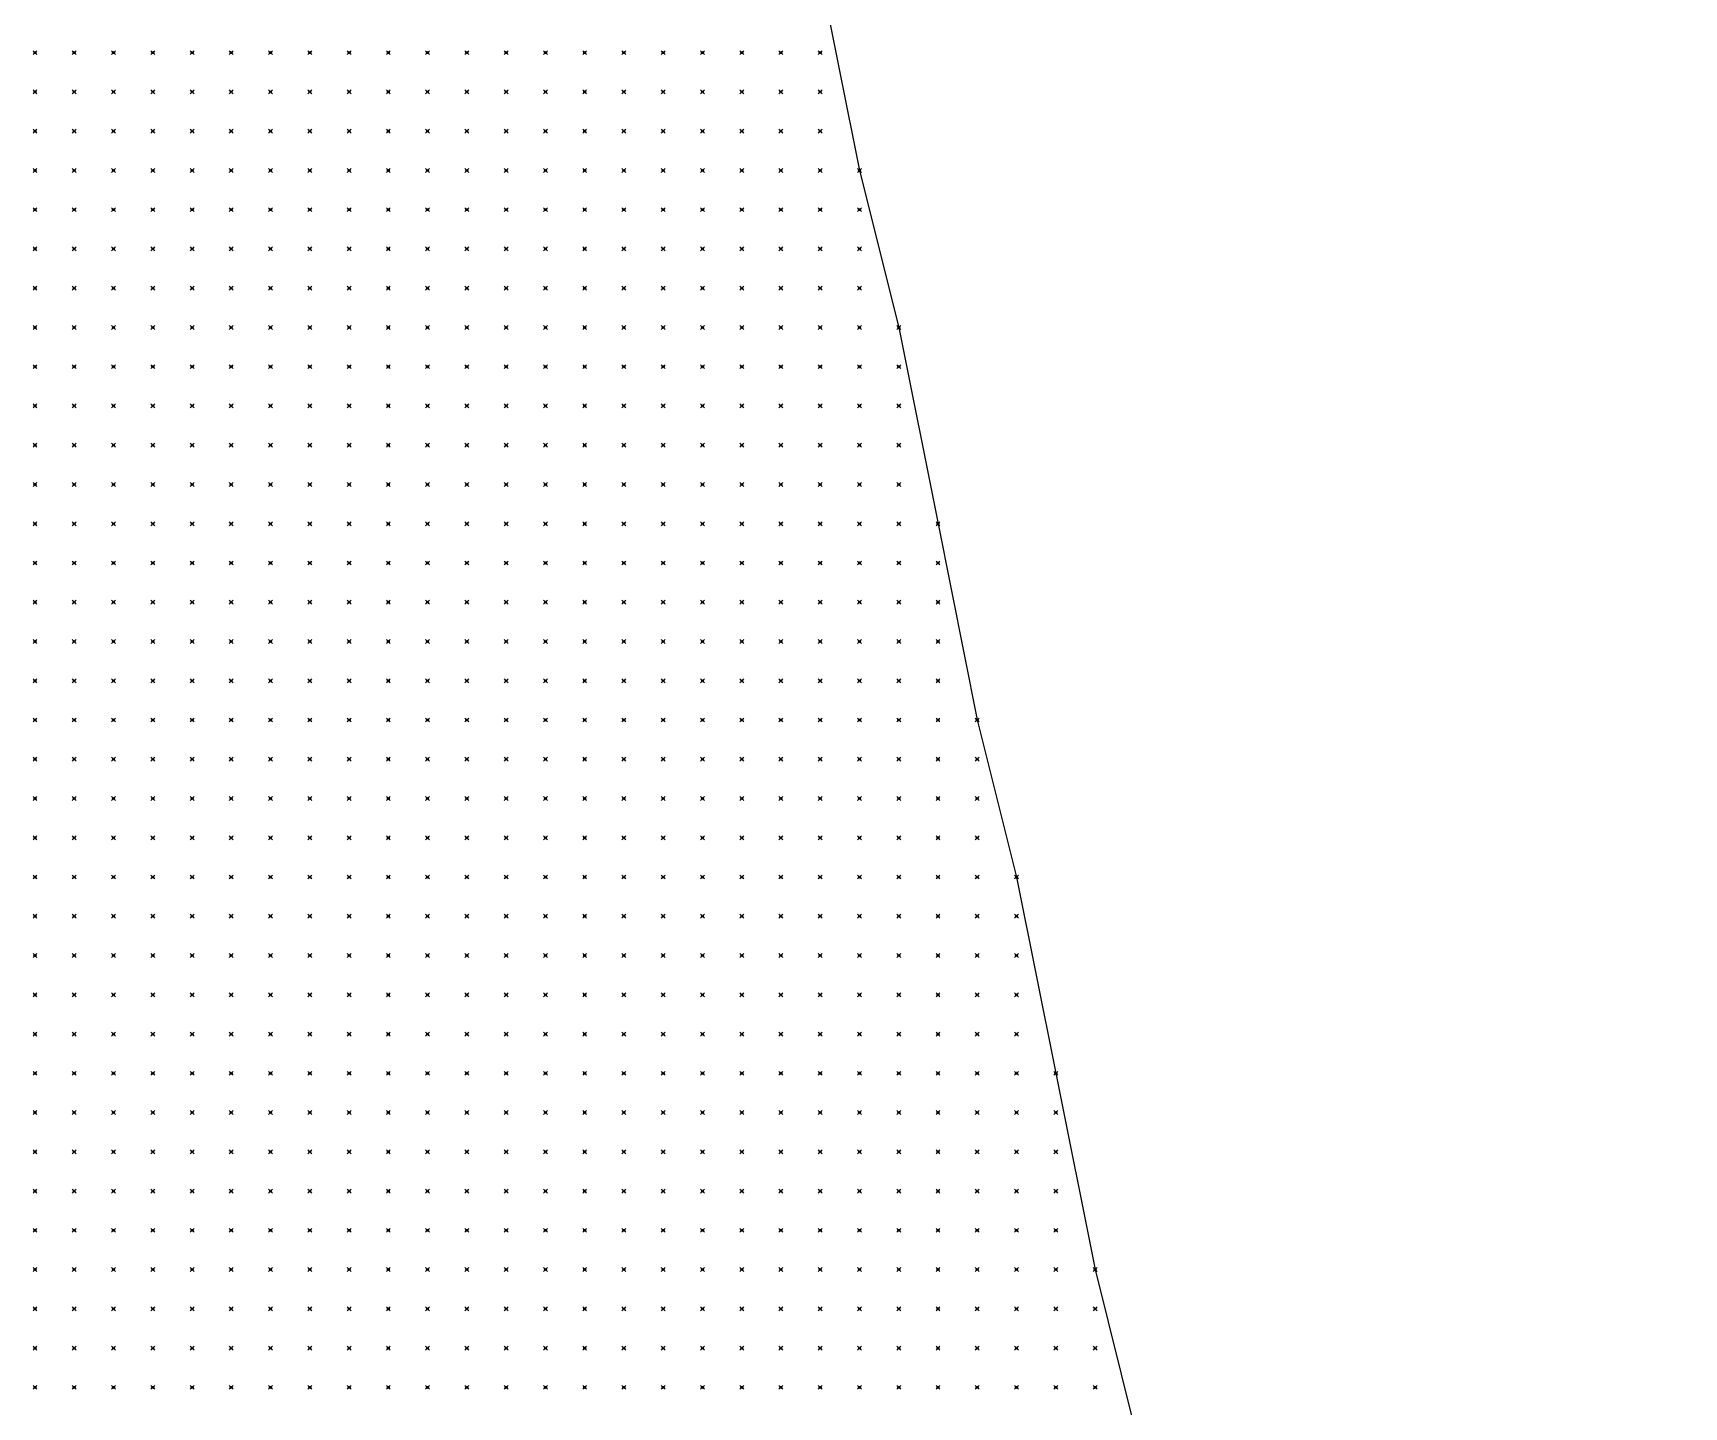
# Model space of a CAD drawing. Header units: metres. Extents: x 441556 to 446409, y 432338 to 461058.
# Drawn here: x 443196.2 to 443322.3, y 447087.5 to 447192.5 of the extents above; entities that cross this region are included whole.
import ezdxf

# ---------------------------------------------------------------- set-up
doc = ezdxf.new("R2010")
doc.units = ezdxf.units.M
doc.header["$MEASUREMENT"] = 0
doc.header["$PDMODE"] = 35
doc.header["$PDSIZE"] = 0.15
doc.layers.add('DTM-INT_YP', color=121, linetype='Continuous')
doc.layers.add('DTM-NOK-RevN_POINTS', color=91, linetype='Continuous')

msp = doc.modelspace()

# ---------------------------------------------------------------- linework, layer by layer
at = {"layer": 'DTM-INT_YP'}
msp.add_polyline3d([(443256.338, 447196.975, 348.081), (443259.338, 447181.978, 347.934), (443262.337, 447169.98, 347.726), (443265.336, 447154.984, 347.835), (443268.336, 447139.987, 347.661), (443271.335, 447127.989, 347.432), (443274.334, 447112.992, 347.406), (443277.334, 447097.996, 347.716), (443280.333, 447085.998, 347.618), (443283.333, 447071.001, 347.389), (443286.332, 447059.004, 347.803), (443289.331, 447047.007, 348.068), (443292.331, 447041.008, 347.734), (443295.33, 447035.009, 347.529), (443298.329, 447029.01, 347.676), (443301.329, 447023.012, 347.57), (443304.328, 447017.013, 347.7), (443307.327, 447011.014, 347.6), (443310.327, 447005.016, 347.61), (443313.326, 446999.017, 347.474), (443316.325, 446993.018, 347.798), (443319.325, 446987.019, 347.95), (443322.324, 446981.021, 348.164)], dxfattribs=at)
at = {"layer": 'DTM-NOK-RevN_POINTS'}
for p in [(443196.351, 447190.976, 344.599), (443199.35, 447190.976, 346.879), (443202.35, 447190.976, 349.326), (443205.349, 447190.976, 350.561), (443208.349, 447190.976, 351.198), (443211.348, 447190.976, 350.365), (443214.347, 447190.976, 348.478), (443217.347, 447190.976, 348.048), (443220.346, 447190.976, 347.859), (443223.345, 447190.976, 347.864), (443226.345, 447190.976, 347.944), (443229.344, 447190.976, 347.977), (443232.343, 447190.976, 347.972), (443235.343, 447190.976, 348.025), (443238.342, 447190.976, 348.049), (443241.341, 447190.976, 347.962), (443244.341, 447190.976, 347.96), (443247.34, 447190.976, 347.935), (443250.34, 447190.976, 347.99), (443253.339, 447190.976, 348.117), (443256.338, 447190.976, 348.11), (443196.351, 447187.976, 344.467), (443199.35, 447187.976, 346.081), (443202.35, 447187.976, 347.738), (443205.349, 447187.976, 348.802), (443208.349, 447187.976, 350.047), (443211.348, 447187.976, 349.779), (443214.347, 447187.976, 348.432), (443217.347, 447187.976, 347.984), (443220.346, 447187.976, 347.915), (443223.345, 447187.976, 347.883), (443226.345, 447187.976, 347.881), (443229.344, 447187.976, 347.879), (443232.343, 447187.976, 347.776), (443235.343, 447187.976, 347.819), (443238.342, 447187.976, 347.841), (443241.341, 447187.976, 347.88), (443244.341, 447187.976, 347.887), (443247.34, 447187.976, 347.936), (443250.34, 447187.976, 348.006), (443253.339, 447187.976, 348.117), (443256.338, 447187.976, 348.238), (443196.351, 447184.977, 344.943), (443199.35, 447184.977, 346.713), (443202.35, 447184.977, 347.644), (443205.349, 447184.977, 348.018), (443208.349, 447184.977, 348.556), (443211.348, 447184.977, 348.516), (443214.347, 447184.977, 348.179), (443217.347, 447184.977, 347.978), (443220.346, 447184.977, 347.679), (443223.345, 447184.977, 347.655), (443226.345, 447184.977, 347.624), (443229.344, 447184.977, 347.677), (443232.343, 447184.977, 347.731), (443235.343, 447184.977, 347.819), (443238.342, 447184.977, 347.846), (443241.341, 447184.977, 347.802), (443244.341, 447184.977, 347.831), (443247.34, 447184.977, 347.855), (443250.34, 447184.977, 347.926), (443253.339, 447184.977, 348.071), (443256.338, 447184.977, 348.223), (443196.351, 447181.978, 344.701), (443199.35, 447181.978, 346.327), (443202.35, 447181.978, 347.982), (443205.349, 447181.978, 348.621), (443208.349, 447181.978, 348.423), (443211.348, 447181.978, 347.809), (443214.347, 447181.978, 347.669), (443217.347, 447181.978, 347.951), (443220.346, 447181.978, 347.592), (443223.345, 447181.978, 347.576), (443226.345, 447181.978, 347.551), (443229.344, 447181.978, 347.651), (443232.343, 447181.978, 347.692), (443235.343, 447181.978, 347.632), (443238.342, 447181.978, 347.596), (443241.341, 447181.978, 347.704), (443244.341, 447181.978, 347.786), (443247.34, 447181.978, 347.765), (443250.34, 447181.978, 347.958), (443253.339, 447181.978, 348.103), (443256.338, 447181.978, 348.29), (443259.338, 447181.978, 347.934), (443196.351, 447178.978, 344.203), (443199.35, 447178.978, 345.372), (443202.35, 447178.978, 347.27), (443205.349, 447178.978, 347.599), (443208.349, 447178.978, 347.532), (443211.348, 447178.978, 347.125), (443214.347, 447178.978, 347.234), (443217.347, 447178.978, 347.463), (443220.346, 447178.978, 347.319), (443223.345, 447178.978, 347.313), (443226.345, 447178.978, 347.29), (443229.344, 447178.978, 347.337), (443232.343, 447178.978, 347.618), (443235.343, 447178.978, 347.671), (443238.342, 447178.978, 347.666), (443241.341, 447178.978, 347.792), (443244.341, 447178.978, 347.87), (443247.34, 447178.978, 347.925), (443250.34, 447178.978, 347.924), (443253.339, 447178.978, 348.014), (443256.338, 447178.978, 348.097), (443259.338, 447178.978, 348.033), (443196.351, 447175.979, 344.367), (443199.35, 447175.979, 344.986), (443202.35, 447175.979, 346.548), (443205.349, 447175.979, 346.868), (443208.349, 447175.979, 346.88), (443211.348, 447175.979, 346.891), (443214.347, 447175.979, 346.991), (443217.347, 447175.979, 346.998), (443220.346, 447175.979, 347.054), (443223.345, 447175.979, 347.272), (443226.345, 447175.979, 347.53), (443229.344, 447175.979, 347.769), (443232.343, 447175.979, 347.833), (443235.343, 447175.979, 347.859), (443238.342, 447175.979, 347.762), (443241.341, 447175.979, 347.606), (443244.341, 447175.979, 347.579), (443247.34, 447175.979, 347.67), (443250.34, 447175.979, 347.688), (443253.339, 447175.979, 347.866), (443256.338, 447175.979, 348.143), (443259.338, 447175.979, 348.169), (443196.351, 447172.98, 344.386), (443199.35, 447172.98, 345.31), (443202.35, 447172.98, 346.39), (443205.349, 447172.98, 346.639), (443208.349, 447172.98, 346.682), (443211.348, 447172.98, 346.955), (443214.347, 447172.98, 347.03), (443217.347, 447172.98, 347.044), (443220.346, 447172.98, 347.364), (443223.345, 447172.98, 347.433), (443226.345, 447172.98, 347.554), (443229.344, 447172.98, 347.54), (443232.343, 447172.98, 347.36), (443235.343, 447172.98, 347.316), (443238.342, 447172.98, 347.556), (443241.341, 447172.98, 347.554), (443244.341, 447172.98, 347.622), (443247.34, 447172.98, 347.719), (443250.34, 447172.98, 347.858), (443253.339, 447172.98, 347.841), (443256.338, 447172.98, 347.987), (443259.338, 447172.98, 348.059), (443196.351, 447169.98, 344.182), (443199.35, 447169.98, 344.503), (443202.35, 447169.98, 345.87), (443205.349, 447169.98, 346.591), (443208.349, 447169.98, 346.769), (443211.348, 447169.98, 346.96), (443214.347, 447169.98, 346.938), (443217.347, 447169.98, 346.978), (443220.346, 447169.98, 347.038), (443223.345, 447169.98, 347.119), (443226.345, 447169.98, 347.488), (443229.344, 447169.98, 347.382), (443232.343, 447169.98, 347.267), (443235.343, 447169.98, 347.325), (443238.342, 447169.98, 347.501), (443241.341, 447169.98, 347.579), (443244.341, 447169.98, 347.543), (443247.34, 447169.98, 347.529), (443250.34, 447169.98, 347.63), (443253.339, 447169.98, 347.737), (443256.338, 447169.98, 347.93), (443259.338, 447169.98, 348.054), (443262.337, 447169.98, 347.726), (443196.351, 447166.981, 344.088), (443199.35, 447166.981, 344.197), (443202.35, 447166.981, 345.883), (443205.349, 447166.981, 346.367), (443208.349, 447166.981, 346.781), (443211.348, 447166.981, 346.693), (443214.347, 447166.981, 346.829), (443217.347, 447166.981, 346.798), (443220.346, 447166.981, 346.864), (443223.345, 447166.981, 347.113), (443226.345, 447166.981, 347.168), (443229.344, 447166.981, 347.242), (443232.343, 447166.981, 347.238), (443235.343, 447166.981, 347.208), (443238.342, 447166.981, 347.473), (443241.341, 447166.981, 347.429), (443244.341, 447166.981, 347.458), (443247.34, 447166.981, 347.476), (443250.34, 447166.981, 347.618), (443253.339, 447166.981, 347.705), (443256.338, 447166.981, 347.894), (443259.338, 447166.981, 347.99), (443262.337, 447166.981, 347.895), (443196.351, 447163.982, 343.951), (443199.35, 447163.982, 344.133), (443202.35, 447163.982, 345.435), (443205.349, 447163.982, 346.362), (443208.349, 447163.982, 346.678), (443211.348, 447163.982, 346.554), (443214.347, 447163.982, 346.742), (443217.347, 447163.982, 346.924), (443220.346, 447163.982, 346.962), (443223.345, 447163.982, 347.004), (443226.345, 447163.982, 347.061), (443229.344, 447163.982, 347.303), (443232.343, 447163.982, 347.283), (443235.343, 447163.982, 347.275), (443238.342, 447163.982, 347.297), (443241.341, 447163.982, 347.345), (443244.341, 447163.982, 347.469), (443247.34, 447163.982, 347.472), (443250.34, 447163.982, 347.533), (443253.339, 447163.982, 347.558), (443256.338, 447163.982, 347.757), (443259.338, 447163.982, 347.899), (443262.337, 447163.982, 348.012), (443196.351, 447160.982, 343.901), (443199.35, 447160.982, 343.765), (443202.35, 447160.982, 344.677), (443205.349, 447160.982, 346.243), (443208.349, 447160.982, 346.254), (443211.348, 447160.982, 346.371), (443214.347, 447160.982, 346.592), (443217.347, 447160.982, 346.643), (443220.346, 447160.982, 346.774), (443223.345, 447160.982, 346.871), (443226.345, 447160.982, 346.979), (443229.344, 447160.982, 347.034), (443232.343, 447160.982, 347.106), (443235.343, 447160.982, 347.168), (443238.342, 447160.982, 347.249), (443241.341, 447160.982, 347.314), (443244.341, 447160.982, 347.383), (443247.34, 447160.982, 347.444), (443250.34, 447160.982, 347.468), (443253.339, 447160.982, 347.55), (443256.338, 447160.982, 347.692), (443259.338, 447160.982, 347.888), (443262.337, 447160.982, 348.036), (443196.351, 447157.983, 343.863), (443199.35, 447157.983, 344.142), (443202.35, 447157.983, 345.254), (443205.349, 447157.983, 346.014), (443208.349, 447157.983, 346.253), (443211.348, 447157.983, 346.403), (443214.347, 447157.983, 346.493), (443217.347, 447157.983, 346.581), (443220.346, 447157.983, 346.655), (443223.345, 447157.983, 346.722), (443226.345, 447157.983, 346.788), (443229.344, 447157.983, 346.884), (443232.343, 447157.983, 347.002), (443235.343, 447157.983, 347.075), (443238.342, 447157.983, 347.145), (443241.341, 447157.983, 347.194), (443244.341, 447157.983, 347.347), (443247.34, 447157.983, 347.409), (443250.34, 447157.983, 347.431), (443253.339, 447157.983, 347.552), (443256.338, 447157.983, 347.682), (443259.338, 447157.983, 347.969), (443262.337, 447157.983, 348.017), (443196.351, 447154.984, 343.817), (443199.35, 447154.984, 344.813), (443202.35, 447154.984, 346.023), (443205.349, 447154.984, 346.079), (443208.349, 447154.984, 345.927), (443211.348, 447154.984, 346.203), (443214.347, 447154.984, 346.442), (443217.347, 447154.984, 346.512), (443220.346, 447154.984, 346.591), (443223.345, 447154.984, 346.667), (443226.345, 447154.984, 346.719), (443229.344, 447154.984, 346.839), (443232.343, 447154.984, 346.906), (443235.343, 447154.984, 347.012), (443238.342, 447154.984, 347.29), (443241.341, 447154.984, 347.271), (443244.341, 447154.984, 347.309), (443247.34, 447154.984, 347.364), (443250.34, 447154.984, 347.488), (443253.339, 447154.984, 347.558), (443256.338, 447154.984, 347.631), (443259.338, 447154.984, 347.843), (443262.337, 447154.984, 348.031), (443265.336, 447154.984, 347.835), (443196.351, 447151.984, 343.925), (443199.35, 447151.984, 344.544), (443202.35, 447151.984, 346.175), (443205.349, 447151.984, 346.394), (443208.349, 447151.984, 345.969), (443211.348, 447151.984, 345.95), (443214.347, 447151.984, 346.364), (443217.347, 447151.984, 346.413), (443220.346, 447151.984, 346.495), (443223.345, 447151.984, 346.615), (443226.345, 447151.984, 346.679), (443229.344, 447151.984, 346.798), (443232.343, 447151.984, 346.874), (443235.343, 447151.984, 346.966), (443238.342, 447151.984, 347.658), (443241.341, 447151.984, 347.727), (443244.341, 447151.984, 347.7), (443247.34, 447151.984, 347.407), (443250.34, 447151.984, 347.496), (443253.339, 447151.984, 347.52), (443256.338, 447151.984, 347.58), (443259.338, 447151.984, 347.771), (443262.337, 447151.984, 347.963), (443265.336, 447151.984, 347.811), (443196.351, 447148.985, 344.096), (443199.35, 447148.985, 343.478), (443202.35, 447148.985, 345.185), (443205.349, 447148.985, 345.95), (443208.349, 447148.985, 346.03), (443211.348, 447148.985, 345.932), (443214.347, 447148.985, 346.227), (443217.347, 447148.985, 346.38), (443220.346, 447148.985, 346.418), (443223.345, 447148.985, 346.57), (443226.345, 447148.985, 346.716), (443229.344, 447148.985, 346.77), (443232.343, 447148.985, 346.894), (443235.343, 447148.985, 346.962), (443238.342, 447148.985, 347.558), (443241.341, 447148.985, 347.816), (443244.341, 447148.985, 347.931), (443247.34, 447148.985, 347.417), (443250.34, 447148.985, 347.417), (443253.339, 447148.985, 347.486), (443256.338, 447148.985, 347.505), (443259.338, 447148.985, 347.745), (443262.337, 447148.985, 347.931), (443265.336, 447148.985, 347.85), (443196.351, 447145.985, 344.228), (443199.35, 447145.985, 343.369), (443202.35, 447145.985, 344.908), (443205.349, 447145.985, 345.711), (443208.349, 447145.985, 346.049), (443211.348, 447145.985, 346.048), (443214.347, 447145.985, 346.25), (443217.347, 447145.985, 346.534), (443220.346, 447145.985, 346.418), (443223.345, 447145.985, 346.513), (443226.345, 447145.985, 347.411), (443229.344, 447145.985, 347.1), (443232.343, 447145.985, 347.067), (443235.343, 447145.985, 346.915), (443238.342, 447145.985, 347.245), (443241.341, 447145.985, 347.777), (443244.341, 447145.985, 347.973), (443247.34, 447145.985, 347.496), (443250.34, 447145.985, 347.424), (443253.339, 447145.985, 347.505), (443256.338, 447145.985, 347.509), (443259.338, 447145.985, 347.746), (443262.337, 447145.985, 347.899), (443265.336, 447145.985, 347.957), (443196.351, 447142.986, 344.256), (443199.35, 447142.986, 343.504), (443202.35, 447142.986, 344.871), (443205.349, 447142.986, 346.923), (443208.349, 447142.986, 346.064), (443211.348, 447142.986, 346.004), (443214.347, 447142.986, 346.669), (443217.347, 447142.986, 347.39), (443220.346, 447142.986, 346.485), (443223.345, 447142.986, 346.462), (443226.345, 447142.986, 347.193), (443229.344, 447142.986, 347.022), (443232.343, 447142.986, 346.863), (443235.343, 447142.986, 346.855), (443238.342, 447142.986, 347.203), (443241.341, 447142.986, 347.772), (443244.341, 447142.986, 347.886), (443247.34, 447142.986, 347.508), (443250.34, 447142.986, 347.478), (443253.339, 447142.986, 347.504), (443256.338, 447142.986, 347.547), (443259.338, 447142.986, 347.708), (443262.337, 447142.986, 347.873), (443265.336, 447142.986, 348), (443196.351, 447139.987, 344.418), (443199.35, 447139.987, 343.357), (443202.35, 447139.987, 344.365), (443205.349, 447139.987, 346.358), (443208.349, 447139.987, 346.183), (443211.348, 447139.987, 346.046), (443214.347, 447139.987, 346.779), (443217.347, 447139.987, 347.472), (443220.346, 447139.987, 346.556), (443223.345, 447139.987, 346.456), (443226.345, 447139.987, 346.601), (443229.344, 447139.987, 346.706), (443232.343, 447139.987, 346.803), (443235.343, 447139.987, 346.898), (443238.342, 447139.987, 347.069), (443241.341, 447139.987, 347.554), (443244.341, 447139.987, 347.684), (443247.34, 447139.987, 347.573), (443250.34, 447139.987, 347.491), (443253.339, 447139.987, 347.494), (443256.338, 447139.987, 347.608), (443259.338, 447139.987, 347.642), (443262.337, 447139.987, 347.954), (443265.336, 447139.987, 348.034), (443268.336, 447139.987, 347.661), (443196.351, 447136.987, 344.819), (443199.35, 447136.987, 343.37), (443202.35, 447136.987, 344.195), (443205.349, 447136.987, 345.569), (443208.349, 447136.987, 346.199), (443211.348, 447136.987, 346.178), (443214.347, 447136.987, 346.669), (443217.347, 447136.987, 347.426), (443220.346, 447136.987, 346.654), (443223.345, 447136.987, 346.441), (443226.345, 447136.987, 346.352), (443229.344, 447136.987, 346.707), (443232.343, 447136.987, 346.901), (443235.343, 447136.987, 347.007), (443238.342, 447136.987, 347.046), (443241.341, 447136.987, 347.129), (443244.341, 447136.987, 347.301), (443247.34, 447136.987, 347.291), (443250.34, 447136.987, 347.441), (443253.339, 447136.987, 347.592), (443256.338, 447136.987, 347.548), (443259.338, 447136.987, 347.722), (443262.337, 447136.987, 347.923), (443265.336, 447136.987, 348.056), (443268.336, 447136.987, 347.879), (443196.351, 447133.988, 344.625), (443199.35, 447133.988, 343.506), (443202.35, 447133.988, 344.079), (443205.349, 447133.988, 345.51), (443208.349, 447133.988, 345.838), (443211.348, 447133.988, 345.931), (443214.347, 447133.988, 346.469), (443217.347, 447133.988, 347.252), (443220.346, 447133.988, 346.803), (443223.345, 447133.988, 346.562), (443226.345, 447133.988, 346.472), (443229.344, 447133.988, 346.714), (443232.343, 447133.988, 346.851), (443235.343, 447133.988, 346.872), (443238.342, 447133.988, 347.029), (443241.341, 447133.988, 347.18), (443244.341, 447133.988, 347.21), (443247.34, 447133.988, 347.371), (443250.34, 447133.988, 347.504), (443253.339, 447133.988, 347.421), (443256.338, 447133.988, 347.462), (443259.338, 447133.988, 347.67), (443262.337, 447133.988, 347.957), (443265.336, 447133.988, 348.091), (443268.336, 447133.988, 348.017), (443196.351, 447130.989, 344.349), (443199.35, 447130.989, 343.55), (443202.35, 447130.989, 344.459), (443205.349, 447130.989, 345.056), (443208.349, 447130.989, 345.395), (443211.348, 447130.989, 345.88), (443214.347, 447130.989, 346.091), (443217.347, 447130.989, 346.927), (443220.346, 447130.989, 346.399), (443223.345, 447130.989, 346.413), (443226.345, 447130.989, 346.573), (443229.344, 447130.989, 346.762), (443232.343, 447130.989, 346.875), (443235.343, 447130.989, 347.1), (443238.342, 447130.989, 347.193), (443241.341, 447130.989, 347.132), (443244.341, 447130.989, 346.958), (443247.34, 447130.989, 346.918), (443250.34, 447130.989, 347.502), (443253.339, 447130.989, 347.395), (443256.338, 447130.989, 347.513), (443259.338, 447130.989, 347.554), (443262.337, 447130.989, 347.702), (443265.336, 447130.989, 347.827), (443268.336, 447130.989, 347.96), (443196.351, 447127.989, 344.569), (443199.35, 447127.989, 343.478), (443202.35, 447127.989, 343.84), (443205.349, 447127.989, 344.346), (443208.349, 447127.989, 345.546), (443211.348, 447127.989, 345.824), (443214.347, 447127.989, 345.758), (443217.347, 447127.989, 346.072), (443220.346, 447127.989, 346.167), (443223.345, 447127.989, 346.404), (443226.345, 447127.989, 346.908), (443229.344, 447127.989, 346.99), (443232.343, 447127.989, 347.062), (443235.343, 447127.989, 347.452), (443238.342, 447127.989, 347.228), (443241.341, 447127.989, 346.858), (443244.341, 447127.989, 346.834), (443247.34, 447127.989, 347.127), (443250.34, 447127.989, 347.448), (443253.339, 447127.989, 347.238), (443256.338, 447127.989, 347.225), (443259.338, 447127.989, 345.699), (443262.337, 447127.989, 345.399), (443265.336, 447127.989, 348.005), (443268.336, 447127.989, 348.073), (443271.335, 447127.989, 347.432), (443196.351, 447124.99, 344.92), (443199.35, 447124.99, 343.421), (443202.35, 447124.99, 343.275), (443205.349, 447124.99, 343.714), (443208.349, 447124.99, 345.189), (443211.348, 447124.99, 345.796), (443214.347, 447124.99, 345.784), (443217.347, 447124.99, 345.841), (443220.346, 447124.99, 346.099), (443223.345, 447124.99, 346.339), (443226.345, 447124.99, 346.808), (443229.344, 447124.99, 346.691), (443232.343, 447124.99, 346.691), (443235.343, 447124.99, 347.002), (443238.342, 447124.99, 346.804), (443241.341, 447124.99, 346.511), (443244.341, 447124.99, 346.122), (443247.34, 447124.99, 346.272), (443250.34, 447124.99, 346.568), (443253.339, 447124.99, 346.017), (443256.338, 447124.99, 345.48), (443259.338, 447124.99, 343.611), (443262.337, 447124.99, 344.775), (443265.336, 447124.99, 347.496), (443268.336, 447124.99, 348.022), (443271.335, 447124.99, 347.693), (443196.351, 447121.991, 345.179), (443199.35, 447121.991, 343.441), (443202.35, 447121.991, 343.675), (443205.349, 447121.991, 343.483), (443208.349, 447121.991, 344.149), (443211.348, 447121.991, 345.024), (443214.347, 447121.991, 345.498), (443217.347, 447121.991, 345.416), (443220.346, 447121.991, 345.599), (443223.345, 447121.991, 345.645), (443226.345, 447121.991, 345.722), (443229.344, 447121.991, 345.757), (443232.343, 447121.991, 345.626), (443235.343, 447121.991, 345.111), (443238.342, 447121.991, 345.241), (443241.341, 447121.991, 344.837), (443244.341, 447121.991, 344.254), (443247.34, 447121.991, 344.826), (443250.34, 447121.991, 344.646), (443253.339, 447121.991, 344.593), (443256.338, 447121.991, 344.172), (443259.338, 447121.991, 342.778), (443262.337, 447121.991, 342.517), (443265.336, 447121.991, 344.815), (443268.336, 447121.991, 348.076), (443271.335, 447121.991, 347.589), (443196.351, 447118.991, 345.566), (443199.35, 447118.991, 343.493), (443202.35, 447118.991, 344.036), (443205.349, 447118.991, 343.484), (443208.349, 447118.991, 343.42), (443211.348, 447118.991, 343.76), (443214.347, 447118.991, 344.215), (443217.347, 447118.991, 343.797), (443220.346, 447118.991, 343.856), (443223.345, 447118.991, 343.866), (443226.345, 447118.991, 343.849), (443229.344, 447118.991, 343.749), (443232.343, 447118.991, 343.705), (443235.343, 447118.991, 343.932), (443238.342, 447118.991, 343.744), (443241.341, 447118.991, 343.688), (443244.341, 447118.991, 343.893), (443247.34, 447118.991, 344.007), (443250.34, 447118.991, 343.947), (443253.339, 447118.991, 344.441), (443256.338, 447118.991, 344.025), (443259.338, 447118.991, 343.1), (443262.337, 447118.991, 342.657), (443265.336, 447118.991, 347.111), (443268.336, 447118.991, 348.2), (443271.335, 447118.991, 347.83), (443196.351, 447115.992, 346.384), (443199.35, 447115.992, 343.87), (443202.35, 447115.992, 343.796), (443205.349, 447115.992, 343.718), (443208.349, 447115.992, 343.467), (443211.348, 447115.992, 343.388), (443214.347, 447115.992, 343.496), (443217.347, 447115.992, 343.527), (443220.346, 447115.992, 343.405), (443223.345, 447115.992, 343.371), (443226.345, 447115.992, 343.385), (443229.344, 447115.992, 343.502), (443232.343, 447115.992, 343.91), (443235.343, 447115.992, 343.373), (443238.342, 447115.992, 343.883), (443241.341, 447115.992, 344.175), (443244.341, 447115.992, 344.081), (443247.34, 447115.992, 343.721), (443250.34, 447115.992, 343.846), (443253.339, 447115.992, 344.25), (443256.338, 447115.992, 344.391), (443259.338, 447115.992, 344.026), (443262.337, 447115.992, 344.631), (443265.336, 447115.992, 347.327), (443268.336, 447115.992, 348.189), (443271.335, 447115.992, 348.081), (443196.351, 447112.992, 346.535), (443199.35, 447112.992, 344.364), (443202.35, 447112.992, 343.562), (443205.349, 447112.992, 343.448), (443208.349, 447112.992, 343.402), (443211.348, 447112.992, 343.437), (443214.347, 447112.992, 343.845), (443217.347, 447112.992, 344.17), (443220.346, 447112.992, 343.848), (443223.345, 447112.992, 343.893), (443226.345, 447112.992, 344.016), (443229.344, 447112.992, 343.915), (443232.343, 447112.992, 344.101), (443235.343, 447112.992, 343.816), (443238.342, 447112.992, 343.853), (443241.341, 447112.992, 343.789), (443244.341, 447112.992, 343.793), (443247.34, 447112.992, 343.849), (443250.34, 447112.992, 343.922), (443253.339, 447112.992, 343.946), (443256.338, 447112.992, 344.816), (443259.338, 447112.992, 344.797), (443262.337, 447112.992, 346.136), (443265.336, 447112.992, 347.672), (443268.336, 447112.992, 348.119), (443271.335, 447112.992, 348.082), (443274.334, 447112.992, 347.406), (443196.351, 447109.993, 346.934), (443199.35, 447109.993, 344.475), (443202.35, 447109.993, 343.354), (443205.349, 447109.993, 343.203), (443208.349, 447109.993, 343.137), (443211.348, 447109.993, 343.184), (443214.347, 447109.993, 343.564), (443217.347, 447109.993, 344.83), (443220.346, 447109.993, 344.29), (443223.345, 447109.993, 343.861), (443226.345, 447109.993, 344.093), (443229.344, 447109.993, 344.12), (443232.343, 447109.993, 343.635), (443235.343, 447109.993, 343.395), (443238.342, 447109.993, 343.497), (443241.341, 447109.993, 343.585), (443244.341, 447109.993, 343.695), (443247.34, 447109.993, 343.97), (443250.34, 447109.993, 343.925), (443253.339, 447109.993, 343.899), (443256.338, 447109.993, 344.62), (443259.338, 447109.993, 345.189), (443262.337, 447109.993, 346.998), (443265.336, 447109.993, 347.824), (443268.336, 447109.993, 348.003), (443271.335, 447109.993, 348.152), (443274.334, 447109.993, 347.572), (443196.351, 447106.994, 347.271), (443199.35, 447106.994, 344.918), (443202.35, 447106.994, 343.212), (443205.349, 447106.994, 343.031), (443208.349, 447106.994, 342.987), (443211.348, 447106.994, 343.09), (443214.347, 447106.994, 343.559), (443217.347, 447106.994, 344.178), (443220.346, 447106.994, 344.028), (443223.345, 447106.994, 344.228), (443226.345, 447106.994, 344.157), (443229.344, 447106.994, 344.098), (443232.343, 447106.994, 343.769), (443235.343, 447106.994, 343.518), (443238.342, 447106.994, 343.643), (443241.341, 447106.994, 343.79), (443244.341, 447106.994, 344.097), (443247.34, 447106.994, 343.972), (443250.34, 447106.994, 344.224), (443253.339, 447106.994, 344.713), (443256.338, 447106.994, 345.256), (443259.338, 447106.994, 345.525), (443262.337, 447106.994, 346.862), (443265.336, 447106.994, 347.801), (443268.336, 447106.994, 348.234), (443271.335, 447106.994, 348.093), (443274.334, 447106.994, 347.842), (443196.351, 447103.994, 347.224), (443199.35, 447103.994, 345.557), (443202.35, 447103.994, 343.848), (443205.349, 447103.994, 343.103), (443208.349, 447103.994, 342.906), (443211.348, 447103.994, 343.044), (443214.347, 447103.994, 343.561), (443217.347, 447103.994, 344.269), (443220.346, 447103.994, 344.206), (443223.345, 447103.994, 343.72), (443226.345, 447103.994, 344.311), (443229.344, 447103.994, 344.397), (443232.343, 447103.994, 344.092), (443235.343, 447103.994, 343.555), (443238.342, 447103.994, 343.533), (443241.341, 447103.994, 343.487), (443244.341, 447103.994, 343.856), (443247.34, 447103.994, 344.058), (443250.34, 447103.994, 345.233), (443253.339, 447103.994, 346.031), (443256.338, 447103.994, 346.514), (443259.338, 447103.994, 345.891), (443262.337, 447103.994, 345.627), (443265.336, 447103.994, 347.873), (443268.336, 447103.994, 348.239), (443271.335, 447103.994, 348.072), (443274.334, 447103.994, 348.033), (443196.351, 447100.995, 348.283), (443199.35, 447100.995, 346.817), (443202.35, 447100.995, 344.663), (443205.349, 447100.995, 343.09), (443208.349, 447100.995, 343.157), (443211.348, 447100.995, 343.562), (443214.347, 447100.995, 344.19), (443217.347, 447100.995, 344.478), (443220.346, 447100.995, 344.114), (443223.345, 447100.995, 344.379), (443226.345, 447100.995, 344.271), (443229.344, 447100.995, 344.309), (443232.343, 447100.995, 344.176), (443235.343, 447100.995, 343.833), (443238.342, 447100.995, 343.662), (443241.341, 447100.995, 343.749), (443244.341, 447100.995, 344.328), (443247.34, 447100.995, 345.29), (443250.34, 447100.995, 346.478), (443253.339, 447100.995, 346.97), (443256.338, 447100.995, 347.067), (443259.338, 447100.995, 346.622), (443262.337, 447100.995, 346.457), (443265.336, 447100.995, 347.869), (443268.336, 447100.995, 348.232), (443271.335, 447100.995, 348.189), (443274.334, 447100.995, 348.118), (443196.351, 447097.996, 349.496), (443199.35, 447097.996, 347.632), (443202.35, 447097.996, 345.186), (443205.349, 447097.996, 343.609), (443208.349, 447097.996, 343.321), (443211.348, 447097.996, 343.431), (443214.347, 447097.996, 344.178), (443217.347, 447097.996, 344.26), (443220.346, 447097.996, 343.921), (443223.345, 447097.996, 344.229), (443226.345, 447097.996, 344.439), (443229.344, 447097.996, 344.564), (443232.343, 447097.996, 344.608), (443235.343, 447097.996, 344.477), (443238.342, 447097.996, 344.056), (443241.341, 447097.996, 344.257), (443244.341, 447097.996, 345.107), (443247.34, 447097.996, 346.863), (443250.34, 447097.996, 347.379), (443253.339, 447097.996, 347.348), (443256.338, 447097.996, 347.301), (443259.338, 447097.996, 347.269), (443262.337, 447097.996, 346.748), (443265.336, 447097.996, 347.585), (443268.336, 447097.996, 348.165), (443271.335, 447097.996, 348.222), (443274.334, 447097.996, 348.208), (443277.334, 447097.996, 347.716), (443196.351, 447094.996, 350.037), (443199.35, 447094.996, 347.833), (443202.35, 447094.996, 345.431), (443205.349, 447094.996, 343.651), (443208.349, 447094.996, 343.729), (443211.348, 447094.996, 344.188), (443214.347, 447094.996, 343.77), (443217.347, 447094.996, 343.435), (443220.346, 447094.996, 343.647), (443223.345, 447094.996, 344.006), (443226.345, 447094.996, 344.343), (443229.344, 447094.996, 344.079), (443232.343, 447094.996, 344.251), (443235.343, 447094.996, 344.047), (443238.342, 447094.996, 344.109), (443241.341, 447094.996, 344.629), (443244.341, 447094.996, 346.079), (443247.34, 447094.996, 347.372), (443250.34, 447094.996, 347.567), (443253.339, 447094.996, 347.545), (443256.338, 447094.996, 347.568), (443259.338, 447094.996, 347.604), (443262.337, 447094.996, 347.17), (443265.336, 447094.996, 347.431), (443268.336, 447094.996, 348.159), (443271.335, 447094.996, 348.243), (443274.334, 447094.996, 348.135), (443277.334, 447094.996, 347.959), (443196.351, 447091.997, 350.102), (443199.35, 447091.997, 348.289), (443202.35, 447091.997, 345.972), (443205.349, 447091.997, 344.026), (443208.349, 447091.997, 343.791), (443211.348, 447091.997, 344.197), (443214.347, 447091.997, 343.597), (443217.347, 447091.997, 343.247), (443220.346, 447091.997, 344.013), (443223.345, 447091.997, 344.29), (443226.345, 447091.997, 344.281), (443229.344, 447091.997, 343.957), (443232.343, 447091.997, 343.859), (443235.343, 447091.997, 344.02), (443238.342, 447091.997, 344.237), (443241.341, 447091.997, 344.918), (443244.341, 447091.997, 347.053), (443247.34, 447091.997, 347.524), (443250.34, 447091.997, 347.559), (443253.339, 447091.997, 347.568), (443256.338, 447091.997, 347.503), (443259.338, 447091.997, 347.433), (443262.337, 447091.997, 347.502), (443265.336, 447091.997, 347.697), (443268.336, 447091.997, 348.184), (443271.335, 447091.997, 348.219), (443274.334, 447091.997, 348.15), (443277.334, 447091.997, 347.905), (443196.351, 447088.998, 349.762), (443199.35, 447088.998, 347.617), (443202.35, 447088.998, 345.82), (443205.349, 447088.998, 344.462), (443208.349, 447088.998, 343.717), (443211.348, 447088.998, 344.249), (443214.347, 447088.998, 344.18), (443217.347, 447088.998, 343.333), (443220.346, 447088.998, 343.434), (443223.345, 447088.998, 343.756), (443226.345, 447088.998, 344.016), (443229.344, 447088.998, 343.908), (443232.343, 447088.998, 344.055), (443235.343, 447088.998, 344.005), (443238.342, 447088.998, 344.364), (443241.341, 447088.998, 345.68), (443244.341, 447088.998, 347.469), (443247.34, 447088.998, 347.668), (443250.34, 447088.998, 347.57), (443253.339, 447088.998, 347.704), (443256.338, 447088.998, 347.766), (443259.338, 447088.998, 347.707), (443262.337, 447088.998, 347.762), (443265.336, 447088.998, 347.772), (443268.336, 447088.998, 348.041), (443271.335, 447088.998, 348.233), (443274.334, 447088.998, 348.184), (443277.334, 447088.998, 347.901)]:
    msp.add_point(p, dxfattribs=at)

doc.saveas('drawing.dxf')
